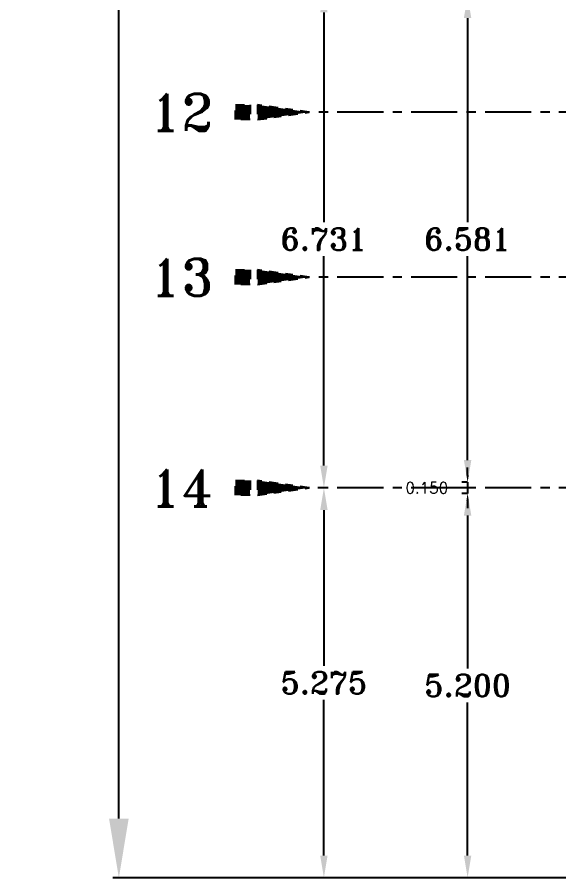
# Model space of a CAD drawing. Extents: x 915 to 2178, y -798 to 165.
# Drawn here: x 1286.92 to 1294.25, y -721.61 to -709.97 of the extents above; entities that cross this region are included whole.
import ezdxf
from ezdxf.enums import TextEntityAlignment as Align

# ---------------------------------------------------------------- set-up
doc = ezdxf.new("R2010")
doc.units = 0
doc.header["$LTSCALE"] = 0.5
doc.header["$MEASUREMENT"] = 0
doc.linetypes.add('CENTER', pattern=[2, 1.25, -0.25, 0.25, -0.25])
doc.linetypes.add('DASHDOT2', pattern=[0.5, 0.25, -0.125, 0, -0.125])
doc.layers.get('0').update_dxf_attribs({"linetype": 'CONTINUOUS'})
doc.layers.get('DEFPOINTS').update_dxf_attribs({"linetype": 'CONTINUOUS'})
for name, color, linetype in [('COTA', 7, 'CONTINUOUS'), ('COTAS', 7, 'CONTINUOUS'), ('EJE', 125, 'DASHDOT2'), ('EJES', 125, 'CENTER')]:
    doc.layers.add(name, color=color, linetype=linetype)
doc.styles.add('ROMANT', font='romant')
doc.dimstyles.new('detalle', dxfattribs={"dimtxt": 0.2, "dimasz": 0.15, "dimexe": 0.08, "dimexo": 0, "dimgap": 0.08, "dimtad": 0, "dimtih": 1, "dimtoh": 1, "dimdec": 3, "dimzin": 1, "dimdsep": 46, "dimtxsty": 'ROMANT', "dimcen": 0.15, "dimclrd": 143, "dimclre": 9, "dimadec": 0, "dimazin": 0, "dimtfac": 1, "dimtdec": 3, "dimtmove": 0, "dimatfit": 3, "dimfxl": 1, "dimarcsym": 0})

# ---------------------------------------------------------------- blocks, each defined once
blk = doc.blocks.new('*D54')
at = {"layer": 'COTAS', "color": 9, "lineweight": -2, "transparency": 16777216}
for p, q in [((1294.87, -671.662), (1288.213, -671.662)), ((1294.87, -721.612), (1288.213, -721.612))]:
    blk.add_line(p, q, dxfattribs=at)
at = {"layer": 'COTAS', "color": 143, "lineweight": -2, "transparency": 16777216}
for p, q in [((1288.293, -672.462), (1288.293, -696.257)), ((1288.293, -720.812), (1288.293, -697.017))]:
    blk.add_line(p, q, dxfattribs=at)
at = {"layer": 'COTAS', "color": 143, "transparency": 16777216}
for points in [[(1288.16, -672.462), (1288.426, -672.462), (1288.293, -671.662)], [(1288.16, -720.812), (1288.426, -720.812), (1288.293, -721.612)]]:
    blk.add_solid(points, dxfattribs=at)
at = {"layer": 'DEFPOINTS', "color": 0, "transparency": 16777216}
for p in [(1294.87, -671.662), (1288.293, -721.612), (1294.87, -721.612)]:
    blk.add_point(p, dxfattribs=at)
at = {"layer": 'COTAS', "color": 0, "transparency": 16777216, "insert": (1288.293, -696.637), "char_height": 0.6, "attachment_point": 5, "style": 'ROMANT'}
blk.add_mtext('49.950', dxfattribs=at)
blk = doc.blocks.new('DI-P0102')
at = {"const_width": 0.2}
blk.add_lwpolyline([(-0.8, 0), (-1, 0)], dxfattribs=at)
for points in [[(-1, 0.1), (-0.8, 0.1), (-0.8, -0.1), (-1, -0.1)], [(0, 0), (-0.7, 0.1), (-0.7, -0.1)]]:
    blk.add_lwpolyline(points, close=True)
blk.add_lwpolyline([(0, 0, 0, 0.2, 0), (-0.7, 0, 0.2, 0.2, 0)], format="xyseb")
at = {"style": 'ROMANT'}
blk.add_attdef('A', text='', height=0.6, dxfattribs=at).set_placement((-1.3, 0), align=Align.MIDDLE_RIGHT)
blk = doc.blocks.new('*D69')
at = {"layer": 'COTA', "color": 9, "lineweight": -2, "transparency": 16777216}
for p, q in [((1291.068, -709.606), (1290.988, -709.606)), ((1291.068, -716.337), (1290.988, -716.337))]:
    blk.add_line(p, q, dxfattribs=at)
at = {"layer": 'COTA', "color": 143, "lineweight": -2, "transparency": 16777216}
for p, q in [((1291.068, -709.906), (1291.068, -712.742)), ((1291.068, -716.037), (1291.068, -713.202))]:
    blk.add_line(p, q, dxfattribs=at)
at = {"layer": 'COTA', "color": 143, "transparency": 16777216}
for points in [[(1291.018, -709.906), (1291.118, -709.906), (1291.068, -709.606)], [(1291.018, -716.037), (1291.118, -716.037), (1291.068, -716.337)]]:
    blk.add_solid(points, dxfattribs=at)
at = {"layer": 'DEFPOINTS', "color": 0, "transparency": 16777216}
for p in [(1291.068, -709.606), (1291.068, -716.337), (1291.068, -716.337)]:
    blk.add_point(p, dxfattribs=at)
at = {"layer": 'COTA', "color": 0, "transparency": 16777216, "insert": (1291.068, -712.972), "char_height": 0.3, "attachment_point": 5, "style": 'ROMANT'}
blk.add_mtext('6.731', dxfattribs=at)
blk = doc.blocks.new('*D70')
at = {"layer": 'COTA', "color": 9, "lineweight": -2, "transparency": 16777216}
for p, q in [((1291.068, -716.337), (1290.988, -716.337)), ((1291.068, -721.612), (1290.988, -721.612))]:
    blk.add_line(p, q, dxfattribs=at)
at = {"layer": 'COTA', "color": 143, "lineweight": -2, "transparency": 16777216}
for p, q in [((1291.068, -716.637), (1291.068, -718.745)), ((1291.068, -721.312), (1291.068, -719.205))]:
    blk.add_line(p, q, dxfattribs=at)
at = {"layer": 'COTA', "color": 143, "transparency": 16777216}
for points in [[(1291.018, -716.637), (1291.118, -716.637), (1291.068, -716.337)], [(1291.018, -721.312), (1291.118, -721.312), (1291.068, -721.612)]]:
    blk.add_solid(points, dxfattribs=at)
at = {"layer": 'DEFPOINTS', "color": 0, "transparency": 16777216}
for p in [(1291.068, -716.337), (1291.068, -721.612), (1291.068, -721.612)]:
    blk.add_point(p, dxfattribs=at)
at = {"layer": 'COTA', "color": 0, "transparency": 16777216, "insert": (1291.068, -718.975), "char_height": 0.3, "attachment_point": 5, "style": 'ROMANT'}
blk.add_mtext('5.275', dxfattribs=at)
blk = doc.blocks.new('*D115')
at = {"layer": 'COTA', "color": 9, "lineweight": -2, "transparency": 16777216}
for p, q in [((1293.013, -709.681), (1292.933, -709.681)), ((1293.013, -716.262), (1292.933, -716.262))]:
    blk.add_line(p, q, dxfattribs=at)
at = {"layer": 'COTA', "color": 143, "lineweight": -2, "transparency": 16777216}
for p, q in [((1293.013, -709.981), (1293.013, -712.742)), ((1293.013, -715.962), (1293.013, -713.202))]:
    blk.add_line(p, q, dxfattribs=at)
at = {"layer": 'COTA', "color": 143, "transparency": 16777216}
for points in [[(1292.963, -709.981), (1293.063, -709.981), (1293.013, -709.681)], [(1292.963, -715.962), (1293.063, -715.962), (1293.013, -716.262)]]:
    blk.add_solid(points, dxfattribs=at)
at = {"layer": 'DEFPOINTS', "color": 0, "transparency": 16777216}
for p in [(1293.013, -709.681), (1293.013, -716.262), (1293.013, -716.262)]:
    blk.add_point(p, dxfattribs=at)
at = {"layer": 'COTA', "color": 0, "transparency": 16777216, "insert": (1293.013, -712.972), "char_height": 0.3, "attachment_point": 5, "style": 'ROMANT'}
blk.add_mtext('6.581', dxfattribs=at)
blk = doc.blocks.new('*D125')
at = {"layer": 'COTA', "color": 143, "lineweight": -2, "transparency": 16777216}
for p, q in [((1293.013, -716.162), (1293.013, -716.062)), ((1293.004, -716.337), (1292.844, -716.337)), ((1293.013, -716.337), (1293.004, -716.337)), ((1293.013, -716.262), (1293.013, -716.412)), ((1293.013, -716.262), (1293.013, -716.412)), ((1293.013, -716.512), (1293.013, -716.612))]:
    blk.add_line(p, q, dxfattribs=at)
at = {"layer": 'COTA', "color": 9, "lineweight": -2, "transparency": 16777216}
for p, q in [((1293.013, -716.262), (1292.933, -716.262)), ((1293.013, -716.412), (1292.933, -716.412))]:
    blk.add_line(p, q, dxfattribs=at)
at = {"layer": 'COTA', "color": 143, "transparency": 16777216}
for points in [[(1292.996, -716.162), (1293.03, -716.162), (1293.013, -716.262)], [(1292.996, -716.512), (1293.03, -716.512), (1293.013, -716.412)]]:
    blk.add_solid(points, dxfattribs=at)
at = {"layer": 'DEFPOINTS', "color": 0, "transparency": 16777216}
for p in [(1293.013, -716.262), (1293.013, -716.412), (1293.013, -716.412)]:
    blk.add_point(p, dxfattribs=at)
at = {"layer": 'COTA', "color": 0, "transparency": 16777216, "insert": (1292.461, -716.337), "char_height": 0.15, "attachment_point": 5, "style": 'ROMANT'}
blk.add_mtext('0.150', dxfattribs=at)
blk = doc.blocks.new('*D146')
at = {"layer": 'COTA', "color": 9, "lineweight": -2, "transparency": 16777216}
for p, q in [((1293.013, -716.412), (1292.933, -716.412)), ((1294.87, -721.612), (1292.933, -721.612))]:
    blk.add_line(p, q, dxfattribs=at)
at = {"layer": 'COTA', "color": 143, "lineweight": -2, "transparency": 16777216}
for p, q in [((1293.013, -716.712), (1293.013, -718.782)), ((1293.013, -721.312), (1293.013, -719.242))]:
    blk.add_line(p, q, dxfattribs=at)
at = {"layer": 'COTA', "color": 143, "transparency": 16777216}
for points in [[(1292.963, -716.712), (1293.063, -716.712), (1293.013, -716.412)], [(1292.963, -721.312), (1293.063, -721.312), (1293.013, -721.612)]]:
    blk.add_solid(points, dxfattribs=at)
at = {"layer": 'DEFPOINTS', "color": 0, "transparency": 16777216}
for p in [(1293.013, -716.412), (1293.013, -721.612), (1294.87, -721.612)]:
    blk.add_point(p, dxfattribs=at)
at = {"layer": 'COTA', "color": 0, "transparency": 16777216, "insert": (1293.013, -719.012), "char_height": 0.3, "attachment_point": 5, "style": 'ROMANT'}
blk.add_mtext('5.200', dxfattribs=at)

msp = doc.modelspace()

# ---------------------------------------------------------------- linework, layer by layer
at = {"layer": 'EJES'}
for p, q in [((1318.8739, -711.2561), (1290.8699, -711.2561)), ((1318.8739, -713.4874), (1290.8699, -713.4874)), ((1318.8739, -716.3374), (1290.8699, -716.3374))]:
    msp.add_line(p, q, dxfattribs=at)

# ---------------------------------------------------------------- block references
at = {"layer": 'EJE'}
ref = msp.add_blockref('DI-P0102', (1290.8699, -711.2561), dxfattribs=at)
ref.add_attrib('A', '12', dxfattribs={"layer": '0', "height": 0.5, "style": 'ROMANT'}).set_placement((1289.5699, -711.2561), align=Align.MIDDLE_RIGHT)
ref = msp.add_blockref('DI-P0102', (1290.8699, -713.4874), dxfattribs=at)
ref.add_attrib('A', '13', dxfattribs={"layer": '0', "height": 0.5, "style": 'ROMANT'}).set_placement((1289.5699, -713.4874), align=Align.MIDDLE_RIGHT)
ref = msp.add_blockref('DI-P0102', (1290.8699, -716.3374), dxfattribs=at)
ref.add_attrib('A', '14', dxfattribs={"layer": '0', "height": 0.5, "style": 'ROMANT'}).set_placement((1289.5699, -716.3374), align=Align.MIDDLE_RIGHT)

# ---------------------------------------------------------------- dimensions: what is measured, and where the dimension line sits
at = {"layer": 'COTA'}
for base, p1, p2, picture, middle in [((1291.0683, -716.3374), (1291.0683, -709.6061), (1291.0683, -716.3374), '*D69', (1291.0683, -712.9718)), ((1293.0131, -716.2624), (1293.0131, -709.6811), (1293.0131, -716.2624), '*D115', (1293.0131, -712.9718)), ((1291.0683, -721.6124), (1291.0683, -716.3374), (1291.0683, -721.6124), '*D70', (1291.0683, -718.9749)), ((1293.0131, -721.6124), (1293.0131, -716.4124), (1294.8699, -721.6124), '*D146', (1293.0131, -719.0124))]:
    dim = msp.add_linear_dim(base=base, p1=p1, p2=p2, angle=90, dimstyle='detalle', override={"dimtxt": 0.3, "dimasz": 0.3, "dimtmove": 1}, dxfattribs=at)
    dim.commit()
    dim.dimension.update_dxf_attribs({"geometry": picture, "text_midpoint": middle})
dim = msp.add_linear_dim(base=(1293.0131, -716.4124), p1=(1293.0131, -716.2624), p2=(1293.0131, -716.4124), angle=90, dimstyle='detalle', override={"dimtxt": 0.15, "dimasz": 0.1, "dimtmove": 1}, dxfattribs=at)
dim.commit()
dim.dimension.update_dxf_attribs({"geometry": '*D125', "text_midpoint": (1292.7643, -716.3374), "dimtype": 160})
at = {"layer": 'COTAS'}
dim = msp.add_linear_dim(base=(1288.2929, -721.6124), p1=(1294.8699, -671.6624), p2=(1294.8699, -721.6124), angle=270, dimstyle='detalle', override={"dimtxt": 0.6, "dimasz": 0.8}, dxfattribs=at)
dim.commit()
dim.dimension.update_dxf_attribs({"geometry": '*D54', "text_midpoint": (1288.2929, -696.6374), "dimtype": 161})

doc.saveas('drawing.dxf')
